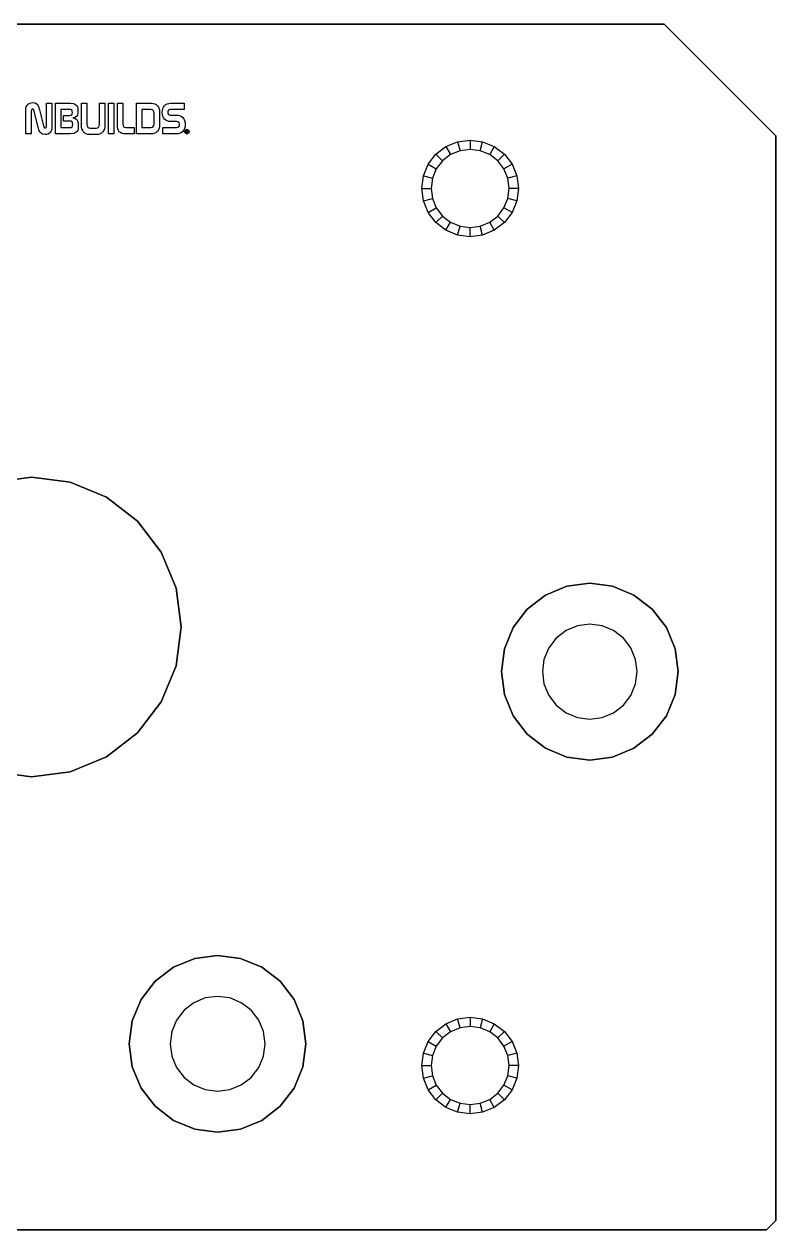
# Model space of a CAD drawing. Header units: metres. Extents: x 0 to 1120, y 0 to 254.
# Drawn here: x 1079.1 to 1119.5, y 0 to 64.8 of the extents above; entities that cross this region are included whole.
import ezdxf

# ---------------------------------------------------------------- set-up
doc = ezdxf.new("R2010")
doc.units = ezdxf.units.M

msp = doc.modelspace()

# ---------------------------------------------------------------- linework, layer by layer
at = {"layer": 'Component#5'}
for p, q in [((1113.5, 64.8, 6), (1045.5, 64.8, 6)), ((1045.5, 64.8), (1113.5, 64.8)), ((1119.5, 58.8, 6), (1113.5, 64.8, 6)), ((1113.5, 64.8), (1119.5, 58.8)), ((1113.5, 64.8, 6), (1113.5, 64.8)), ((1079.191, 60.174, 6.03), (1079.197, 60.265, 6.03)), ((1079.197, 60.265, 6.03), (1079.215, 60.346, 6.03)), ((1079.215, 60.346, 6.03), (1079.245, 60.416, 6.03)), ((1079.245, 60.416, 6.03), (1079.287, 60.475, 6.03)), ((1079.287, 60.475, 6.03), (1079.339, 60.522, 6.03)), ((1079.339, 60.522, 6.03), (1079.401, 60.556, 6.03)), ((1079.401, 60.556, 6.03), (1079.473, 60.576, 6.03)), ((1079.473, 60.576, 6.03), (1079.554, 60.583, 6.03)), ((1079.554, 60.583, 6.03), (1079.692, 60.562, 6.03)), ((1079.692, 60.562, 6.03), (1079.748, 60.535, 6.03)), ((1079.748, 60.535, 6.03), (1079.796, 60.497, 6.03)), ((1079.796, 60.497, 6.03), (1079.837, 60.446, 6.03)), ((1079.837, 60.446, 6.03), (1079.874, 60.38, 6.03)), ((1079.874, 60.38, 6.03), (1079.933, 60.202, 6.03)), ((1080.302, 60.549, 6.03), (1080.598, 60.549, 6.03)), ((1080.302, 59.318, 6.03), (1080.302, 60.549, 6.03)), ((1080.598, 60.549, 6.03), (1080.598, 59.278, 6.03)), ((1080.782, 58.9, 6.03), (1080.782, 60.549, 6.03)), ((1080.782, 60.549, 6.03), (1081.572, 60.549, 6.03)), ((1081.572, 60.549, 6.03), (1081.754, 60.527, 6.03)), ((1081.754, 60.527, 6.03), (1081.827, 60.499, 6.03)), ((1081.827, 60.499, 6.03), (1081.886, 60.46, 6.03)), ((1081.886, 60.46, 6.03), (1081.933, 60.41, 6.03)), ((1081.933, 60.41, 6.03), (1081.966, 60.35, 6.03)), ((1081.966, 60.35, 6.03), (1081.986, 60.279, 6.03)), ((1081.986, 60.279, 6.03), (1081.993, 60.198, 6.03)), ((1082.184, 60.549, 6.03), (1082.48, 60.549, 6.03)), ((1082.184, 59.385, 6.03), (1082.184, 60.549, 6.03)), ((1082.48, 60.549, 6.03), (1082.48, 59.411, 6.03)), ((1083.15, 59.411, 6.03), (1083.15, 60.549, 6.03)), ((1083.15, 60.549, 6.03), (1083.447, 60.549, 6.03)), ((1083.447, 60.549, 6.03), (1083.447, 59.385, 6.03)), ((1083.632, 58.9, 6.03), (1083.632, 60.549, 6.03)), ((1083.632, 60.549, 6.03), (1083.928, 60.549, 6.03)), ((1083.928, 60.549, 6.03), (1083.928, 58.9, 6.03)), ((1084.115, 59.418, 6.03), (1084.115, 60.549, 6.03)), ((1084.115, 60.549, 6.03), (1084.412, 60.549, 6.03)), ((1084.412, 60.549, 6.03), (1084.412, 59.437, 6.03)), ((1085.135, 60.549, 6.03), (1085.947, 60.549, 6.03)), ((1085.135, 58.9, 6.03), (1085.135, 60.549, 6.03)), ((1085.947, 60.549, 6.03), (1086.044, 60.541, 6.03)), ((1086.044, 60.541, 6.03), (1086.13, 60.515, 6.03)), ((1086.13, 60.515, 6.03), (1086.204, 60.473, 6.03)), ((1086.204, 60.473, 6.03), (1086.268, 60.413, 6.03)), ((1086.268, 60.413, 6.03), (1086.319, 60.338, 6.03)), ((1086.319, 60.338, 6.03), (1086.355, 60.25, 6.03)), ((1086.554, 60.26, 6.03), (1086.592, 60.345, 6.03)), ((1086.592, 60.345, 6.03), (1086.645, 60.417, 6.03)), ((1086.645, 60.417, 6.03), (1086.711, 60.475, 6.03)), ((1086.711, 60.475, 6.03), (1086.788, 60.516, 6.03)), ((1086.788, 60.516, 6.03), (1086.876, 60.541, 6.03)), ((1086.876, 60.541, 6.03), (1086.975, 60.549, 6.03)), ((1086.975, 60.549, 6.03), (1087.697, 60.549, 6.03)), ((1087.697, 60.549, 6.03), (1087.697, 60.205, 6.03)), ((1079.191, 58.9, 6.03), (1079.191, 60.174, 6.03)), ((1079.492, 60.178, 6.03), (1079.487, 60.134, 6.03)), ((1079.487, 60.134, 6.03), (1079.487, 58.9, 6.03)), ((1079.506, 60.21, 6.03), (1079.492, 60.178, 6.03)), ((1079.529, 60.23, 6.03), (1079.506, 60.21, 6.03)), ((1079.562, 60.236, 6.03), (1079.529, 60.23, 6.03)), ((1079.591, 60.23, 6.03), (1079.562, 60.236, 6.03)), ((1079.613, 60.213, 6.03), (1079.591, 60.23, 6.03)), ((1079.648, 60.122, 6.03), (1079.613, 60.213, 6.03)), ((1079.856, 59.247, 6.03), (1079.648, 60.122, 6.03)), ((1079.933, 60.202, 6.03), (1080.141, 59.328, 6.03)), ((1081.079, 60.215, 6.03), (1081.079, 59.235, 6.03)), ((1081.534, 60.215, 6.03), (1081.079, 60.215, 6.03)), ((1081.22, 59.896, 6.03), (1081.534, 59.896, 6.03)), ((1081.22, 59.587, 6.03), (1081.22, 59.896, 6.03)), ((1081.613, 60.206, 6.03), (1081.534, 60.215, 6.03)), ((1081.534, 59.896, 6.03), (1081.613, 59.905, 6.03)), ((1081.664, 60.179, 6.03), (1081.613, 60.206, 6.03)), ((1081.613, 59.905, 6.03), (1081.664, 59.931, 6.03)), ((1081.691, 60.13, 6.03), (1081.664, 60.179, 6.03)), ((1081.664, 59.931, 6.03), (1081.691, 59.98, 6.03)), ((1081.7, 60.055, 6.03), (1081.691, 60.13, 6.03)), ((1081.691, 59.98, 6.03), (1081.7, 60.055, 6.03)), ((1081.833, 59.775, 6.03), (1081.721, 59.755, 6.03)), ((1081.721, 59.755, 6.03), (1081.843, 59.729, 6.03)), ((1081.919, 59.829, 6.03), (1081.833, 59.775, 6.03)), ((1081.843, 59.729, 6.03), (1081.933, 59.668, 6.03)), ((1081.975, 59.912, 6.03), (1081.919, 59.829, 6.03)), ((1081.933, 59.668, 6.03), (1081.989, 59.573, 6.03)), ((1081.993, 60.018, 6.03), (1081.975, 59.912, 6.03)), ((1081.993, 60.198, 6.03), (1081.993, 60.018, 6.03)), ((1085.919, 60.205, 6.03), (1085.432, 60.205, 6.03)), ((1085.432, 60.205, 6.03), (1085.432, 59.247, 6.03)), ((1085.991, 60.192, 6.03), (1085.919, 60.205, 6.03)), ((1086.044, 60.154, 6.03), (1085.991, 60.192, 6.03)), ((1086.077, 60.092, 6.03), (1086.044, 60.154, 6.03)), ((1086.087, 60.005, 6.03), (1086.077, 60.092, 6.03)), ((1086.087, 59.444, 6.03), (1086.087, 60.005, 6.03)), ((1086.355, 60.25, 6.03), (1086.377, 60.149, 6.03)), ((1086.377, 60.149, 6.03), (1086.384, 60.034, 6.03)), ((1086.384, 60.034, 6.03), (1086.384, 59.418, 6.03)), ((1086.524, 60.055, 6.03), (1086.531, 60.164, 6.03)), ((1086.531, 59.946, 6.03), (1086.524, 60.055, 6.03)), ((1086.531, 60.164, 6.03), (1086.554, 60.26, 6.03)), ((1086.554, 59.85, 6.03), (1086.531, 59.946, 6.03)), ((1086.592, 59.766, 6.03), (1086.554, 59.85, 6.03)), ((1086.645, 59.693, 6.03), (1086.592, 59.766, 6.03)), ((1086.711, 59.635, 6.03), (1086.645, 59.693, 6.03)), ((1086.788, 59.594, 6.03), (1086.711, 59.635, 6.03)), ((1086.83, 60.12, 6.03), (1086.821, 60.055, 6.03)), ((1086.821, 60.055, 6.03), (1086.83, 59.991, 6.03)), ((1086.858, 60.167, 6.03), (1086.83, 60.12, 6.03)), ((1086.83, 59.991, 6.03), (1086.858, 59.945, 6.03)), ((1086.905, 60.195, 6.03), (1086.858, 60.167, 6.03)), ((1086.858, 59.945, 6.03), (1086.905, 59.917, 6.03)), ((1086.969, 60.205, 6.03), (1086.905, 60.195, 6.03)), ((1086.905, 59.917, 6.03), (1086.969, 59.907, 6.03)), ((1087.697, 60.205, 6.03), (1086.969, 60.205, 6.03)), ((1086.969, 59.907, 6.03), (1087.282, 59.907, 6.03)), ((1087.282, 59.907, 6.03), (1087.388, 59.899, 6.03)), ((1087.388, 59.899, 6.03), (1087.482, 59.874, 6.03)), ((1087.482, 59.874, 6.03), (1087.564, 59.832, 6.03)), ((1087.564, 59.832, 6.03), (1087.633, 59.774, 6.03)), ((1087.633, 59.774, 6.03), (1087.688, 59.701, 6.03)), ((1087.688, 59.701, 6.03), (1087.728, 59.615, 6.03)), ((1079.915, 59.069, 6.03), (1079.856, 59.247, 6.03)), ((1079.952, 59.003, 6.03), (1079.915, 59.069, 6.03)), ((1079.993, 58.952, 6.03), (1079.952, 59.003, 6.03)), ((1080.141, 59.328, 6.03), (1080.176, 59.236, 6.03)), ((1080.176, 59.236, 6.03), (1080.198, 59.219, 6.03)), ((1080.198, 59.219, 6.03), (1080.227, 59.213, 6.03)), ((1080.227, 59.213, 6.03), (1080.259, 59.22, 6.03)), ((1080.259, 59.22, 6.03), (1080.283, 59.24, 6.03)), ((1080.283, 59.24, 6.03), (1080.297, 59.273, 6.03)), ((1080.297, 59.273, 6.03), (1080.302, 59.318, 6.03)), ((1080.502, 58.975, 6.03), (1080.45, 58.928, 6.03)), ((1080.544, 59.035, 6.03), (1080.502, 58.975, 6.03)), ((1080.574, 59.106, 6.03), (1080.544, 59.035, 6.03)), ((1080.592, 59.187, 6.03), (1080.574, 59.106, 6.03)), ((1080.598, 59.278, 6.03), (1080.592, 59.187, 6.03)), ((1081.079, 59.235, 6.03), (1081.544, 59.235, 6.03)), ((1081.544, 59.587, 6.03), (1081.22, 59.587, 6.03)), ((1081.625, 59.577, 6.03), (1081.544, 59.587, 6.03)), ((1081.544, 59.235, 6.03), (1081.625, 59.245, 6.03)), ((1081.678, 59.548, 6.03), (1081.625, 59.577, 6.03)), ((1081.625, 59.245, 6.03), (1081.678, 59.276, 6.03)), ((1081.707, 59.495, 6.03), (1081.678, 59.548, 6.03)), ((1081.678, 59.276, 6.03), (1081.707, 59.33, 6.03)), ((1081.717, 59.413, 6.03), (1081.707, 59.495, 6.03)), ((1081.707, 59.33, 6.03), (1081.717, 59.413, 6.03)), ((1081.9, 58.99, 6.03), (1081.84, 58.951, 6.03)), ((1081.947, 59.041, 6.03), (1081.9, 58.99, 6.03)), ((1081.981, 59.101, 6.03), (1081.947, 59.041, 6.03)), ((1082.001, 59.173, 6.03), (1081.981, 59.101, 6.03)), ((1081.989, 59.573, 6.03), (1082.008, 59.449, 6.03)), ((1082.008, 59.254, 6.03), (1082.001, 59.173, 6.03)), ((1082.008, 59.449, 6.03), (1082.008, 59.254, 6.03)), ((1082.191, 59.27, 6.03), (1082.184, 59.385, 6.03)), ((1082.213, 59.169, 6.03), (1082.191, 59.27, 6.03)), ((1082.249, 59.08, 6.03), (1082.213, 59.169, 6.03)), ((1082.3, 59.004, 6.03), (1082.249, 59.08, 6.03)), ((1082.364, 58.944, 6.03), (1082.3, 59.004, 6.03)), ((1082.48, 59.411, 6.03), (1082.491, 59.325, 6.03)), ((1082.491, 59.325, 6.03), (1082.523, 59.263, 6.03)), ((1082.523, 59.263, 6.03), (1082.576, 59.226, 6.03)), ((1082.576, 59.226, 6.03), (1082.649, 59.213, 6.03)), ((1082.649, 59.213, 6.03), (1082.982, 59.213, 6.03)), ((1082.982, 59.213, 6.03), (1083.055, 59.226, 6.03)), ((1083.055, 59.226, 6.03), (1083.107, 59.263, 6.03)), ((1083.107, 59.263, 6.03), (1083.139, 59.325, 6.03)), ((1083.139, 59.325, 6.03), (1083.15, 59.411, 6.03)), ((1083.331, 59.004, 6.03), (1083.267, 58.944, 6.03)), ((1083.381, 59.08, 6.03), (1083.331, 59.004, 6.03)), ((1083.418, 59.169, 6.03), (1083.381, 59.08, 6.03)), ((1083.439, 59.27, 6.03), (1083.418, 59.169, 6.03)), ((1083.447, 59.385, 6.03), (1083.439, 59.27, 6.03)), ((1084.121, 59.288, 6.03), (1084.115, 59.418, 6.03)), ((1084.14, 59.178, 6.03), (1084.121, 59.288, 6.03)), ((1084.172, 59.088, 6.03), (1084.14, 59.178, 6.03)), ((1084.216, 59.019, 6.03), (1084.172, 59.088, 6.03)), ((1084.275, 58.967, 6.03), (1084.216, 59.019, 6.03)), ((1084.412, 59.437, 6.03), (1084.42, 59.346, 6.03)), ((1084.42, 59.346, 6.03), (1084.447, 59.288, 6.03)), ((1084.447, 59.288, 6.03), (1084.496, 59.257, 6.03)), ((1084.496, 59.257, 6.03), (1084.574, 59.247, 6.03)), ((1084.574, 59.247, 6.03), (1085.025, 59.247, 6.03)), ((1085.025, 59.247, 6.03), (1085.025, 58.9, 6.03)), ((1085.432, 59.247, 6.03), (1085.919, 59.247, 6.03)), ((1085.919, 59.247, 6.03), (1085.992, 59.259, 6.03)), ((1085.992, 59.259, 6.03), (1086.045, 59.297, 6.03)), ((1086.045, 59.297, 6.03), (1086.077, 59.359, 6.03)), ((1086.077, 59.359, 6.03), (1086.087, 59.444, 6.03)), ((1086.204, 58.977, 6.03), (1086.13, 58.934, 6.03)), ((1086.268, 59.038, 6.03), (1086.204, 58.977, 6.03)), ((1086.319, 59.113, 6.03), (1086.268, 59.038, 6.03)), ((1086.355, 59.202, 6.03), (1086.319, 59.113, 6.03)), ((1086.377, 59.303, 6.03), (1086.355, 59.202, 6.03)), ((1086.384, 59.418, 6.03), (1086.377, 59.303, 6.03)), ((1086.552, 59.247, 6.03), (1087.288, 59.247, 6.03)), ((1086.552, 58.9, 6.03), (1086.552, 59.247, 6.03)), ((1086.876, 59.569, 6.03), (1086.788, 59.594, 6.03)), ((1086.975, 59.56, 6.03), (1086.876, 59.569, 6.03)), ((1087.288, 59.56, 6.03), (1086.975, 59.56, 6.03)), ((1087.363, 59.551, 6.03), (1087.288, 59.56, 6.03)), ((1087.288, 59.247, 6.03), (1087.363, 59.257, 6.03)), ((1087.417, 59.521, 6.03), (1087.363, 59.551, 6.03)), ((1087.363, 59.257, 6.03), (1087.417, 59.286, 6.03)), ((1087.45, 59.473, 6.03), (1087.417, 59.521, 6.03)), ((1087.417, 59.286, 6.03), (1087.45, 59.335, 6.03)), ((1087.461, 59.404, 6.03), (1087.45, 59.473, 6.03)), ((1087.45, 59.335, 6.03), (1087.461, 59.404, 6.03)), ((1087.564, 58.975, 6.03), (1087.482, 58.933, 6.03)), ((1087.633, 59.033, 6.03), (1087.564, 58.975, 6.03)), ((1087.688, 59.106, 6.03), (1087.633, 59.033, 6.03)), ((1087.728, 59.193, 6.03), (1087.688, 59.106, 6.03)), ((1087.728, 59.615, 6.03), (1087.751, 59.516, 6.03)), ((1087.751, 59.292, 6.03), (1087.728, 59.193, 6.03)), ((1087.735, 59.016, 6.03), (1087.739, 59.046, 6.03)), ((1087.739, 58.986, 6.03), (1087.735, 59.016, 6.03)), ((1087.739, 59.046, 6.03), (1087.751, 59.075, 6.03)), ((1087.75, 58.958, 6.03), (1087.739, 58.986, 6.03)), ((1087.751, 59.516, 6.03), (1087.759, 59.404, 6.03)), ((1087.759, 59.404, 6.03), (1087.751, 59.292, 6.03)), ((1087.751, 59.075, 6.03), (1087.769, 59.099, 6.03)), ((1087.795, 59.091, 6.03), (1087.751, 59.075, 6.03)), ((1087.769, 59.099, 6.03), (1087.794, 59.117, 6.03)), ((1087.795, 59.091, 6.03), (1087.769, 59.099, 6.03)), ((1087.777, 58.959, 6.03), (1087.795, 59.091, 6.03)), ((1087.794, 59.117, 6.03), (1087.822, 59.129, 6.03)), ((1087.794, 59.117, 6.03), (1087.795, 59.091, 6.03)), ((1087.795, 59.091, 6.03), (1087.824, 59.077, 6.03)), ((1087.822, 59.129, 6.03), (1087.851, 59.132, 6.03)), ((1087.824, 59.077, 6.03), (1087.863, 59.077, 6.03)), ((1087.824, 59.077, 6.03), (1087.83, 59.005, 6.03)), ((1087.83, 59.005, 6.03), (1087.824, 58.954, 6.03)), ((1087.83, 59.005, 6.03), (1087.88, 59.012, 6.03)), ((1087.855, 58.99, 6.03), (1087.83, 59.005, 6.03)), ((1087.851, 59.132, 6.03), (1087.881, 59.129, 6.03)), ((1087.875, 58.954, 6.03), (1087.855, 58.99, 6.03)), ((1087.863, 59.077, 6.03), (1087.889, 59.067, 6.03)), ((1087.88, 59.012, 6.03), (1087.872, 59.041, 6.03)), ((1087.899, 59.042, 6.03), (1087.88, 59.012, 6.03)), ((1087.88, 59.012, 6.03), (1087.892, 58.979, 6.03)), ((1087.881, 59.129, 6.03), (1087.909, 59.117, 6.03)), ((1087.889, 59.067, 6.03), (1087.899, 59.042, 6.03)), ((1087.892, 58.979, 6.03), (1087.906, 58.954, 6.03)), ((1087.909, 59.117, 6.03), (1087.933, 59.099, 6.03)), ((1087.925, 59.074, 6.03), (1087.909, 59.117, 6.03)), ((1087.952, 59.075, 6.03), (1087.925, 59.074, 6.03)), ((1087.933, 59.099, 6.03), (1087.952, 59.075, 6.03)), ((1087.952, 59.075, 6.03), (1087.964, 59.046, 6.03)), ((1087.964, 58.986, 6.03), (1087.952, 58.958, 6.03)), ((1087.964, 59.046, 6.03), (1087.968, 59.016, 6.03)), ((1087.968, 59.016, 6.03), (1087.964, 58.986, 6.03)), ((1079.487, 58.9, 6.03), (1079.191, 58.9, 6.03)), ((1080.04, 58.914, 6.03), (1079.993, 58.952, 6.03)), ((1080.097, 58.888, 6.03), (1080.04, 58.914, 6.03)), ((1080.235, 58.866, 6.03), (1080.097, 58.888, 6.03)), ((1080.316, 58.873, 6.03), (1080.235, 58.866, 6.03)), ((1080.388, 58.893, 6.03), (1080.316, 58.873, 6.03)), ((1080.45, 58.928, 6.03), (1080.388, 58.893, 6.03)), ((1081.586, 58.9, 6.03), (1080.782, 58.9, 6.03)), ((1081.768, 58.922, 6.03), (1081.586, 58.9, 6.03)), ((1081.84, 58.951, 6.03), (1081.768, 58.922, 6.03)), ((1082.439, 58.901, 6.03), (1082.364, 58.944, 6.03)), ((1082.525, 58.875, 6.03), (1082.439, 58.901, 6.03)), ((1082.621, 58.866, 6.03), (1082.525, 58.875, 6.03)), ((1083.01, 58.866, 6.03), (1082.621, 58.866, 6.03)), ((1083.107, 58.875, 6.03), (1083.01, 58.866, 6.03)), ((1083.192, 58.901, 6.03), (1083.107, 58.875, 6.03)), ((1083.267, 58.944, 6.03), (1083.192, 58.901, 6.03)), ((1083.928, 58.9, 6.03), (1083.632, 58.9, 6.03)), ((1084.35, 58.93, 6.03), (1084.275, 58.967, 6.03)), ((1084.443, 58.907, 6.03), (1084.35, 58.93, 6.03)), ((1084.553, 58.9, 6.03), (1084.443, 58.907, 6.03)), ((1085.025, 58.9, 6.03), (1084.553, 58.9, 6.03)), ((1085.947, 58.9, 6.03), (1085.135, 58.9, 6.03)), ((1086.044, 58.908, 6.03), (1085.947, 58.9, 6.03)), ((1086.13, 58.934, 6.03), (1086.044, 58.908, 6.03)), ((1087.282, 58.9, 6.03), (1086.552, 58.9, 6.03)), ((1087.388, 58.908, 6.03), (1087.282, 58.9, 6.03)), ((1087.482, 58.933, 6.03), (1087.388, 58.908, 6.03)), ((1087.75, 58.958, 6.03), (1087.777, 58.959, 6.03)), ((1087.769, 58.934, 6.03), (1087.75, 58.958, 6.03)), ((1087.793, 58.915, 6.03), (1087.769, 58.934, 6.03)), ((1087.777, 58.959, 6.03), (1087.793, 58.915, 6.03)), ((1087.824, 58.954, 6.03), (1087.777, 58.959, 6.03)), ((1087.822, 58.904, 6.03), (1087.793, 58.915, 6.03)), ((1087.851, 58.9, 6.03), (1087.822, 58.904, 6.03)), ((1087.881, 58.904, 6.03), (1087.851, 58.9, 6.03)), ((1087.906, 58.954, 6.03), (1087.875, 58.954, 6.03)), ((1087.909, 58.915, 6.03), (1087.881, 58.904, 6.03)), ((1087.934, 58.934, 6.03), (1087.909, 58.915, 6.03)), ((1087.952, 58.958, 6.03), (1087.934, 58.934, 6.03)), ((1101.77, 58.222, 6), (1102.397, 58.481, 6)), ((1102.397, 58.481, 6), (1103.07, 58.57, 6)), ((1102.397, 58.481, 6), (1102.526, 57.998, 5.5)), ((1103.07, 58.57, 6), (1103.743, 58.481, 6)), ((1103.07, 58.57, 6), (1103.07, 58.07, 5.5)), ((1103.614, 57.998, 5.5), (1103.743, 58.481, 6)), ((1103.743, 58.481, 6), (1104.37, 58.222, 6)), ((1119.5, 0.5, 6), (1119.5, 58.8, 6)), ((1119.5, 58.8), (1119.5, 0.5)), ((1119.5, 58.8, 6), (1119.5, 58.8)), ((1100.818, 57.27, 6), (1101.232, 57.808, 6)), ((1101.232, 57.808, 6), (1101.77, 58.222, 6)), ((1101.232, 57.808, 6), (1101.585, 57.455, 5.5)), ((1102.02, 57.789), (1101.585, 57.455)), ((1102.02, 57.789, 5.5), (1101.585, 57.455, 5.5)), ((1101.77, 58.222, 6), (1102.02, 57.789, 5.5)), ((1102.526, 57.998), (1102.02, 57.789)), ((1102.526, 57.998, 5.5), (1102.02, 57.789, 5.5)), ((1102.02, 57.789), (1102.02, 57.789, 5.5)), ((1103.07, 58.07), (1102.526, 57.998)), ((1103.07, 58.07, 5.5), (1102.526, 57.998, 5.5)), ((1102.526, 57.998, 5.5), (1102.526, 57.998)), ((1103.614, 57.998), (1103.07, 58.07)), ((1103.07, 58.07, 5.5), (1103.07, 58.07)), ((1103.614, 57.998, 5.5), (1103.07, 58.07, 5.5)), ((1104.12, 57.789), (1103.614, 57.998)), ((1104.12, 57.789, 5.5), (1103.614, 57.998, 5.5)), ((1103.614, 57.998), (1103.614, 57.998, 5.5)), ((1104.37, 58.222, 6), (1104.12, 57.789, 5.5)), ((1104.555, 57.455), (1104.12, 57.789)), ((1104.555, 57.455, 5.5), (1104.12, 57.789, 5.5)), ((1104.12, 57.789, 5.5), (1104.12, 57.789)), ((1104.37, 58.222, 6), (1104.908, 57.808, 6)), ((1104.908, 57.808, 6), (1104.555, 57.455, 5.5)), ((1104.908, 57.808, 6), (1105.322, 57.27, 6)), ((1100.559, 56.643, 6), (1100.818, 57.27, 6)), ((1100.818, 57.27, 6), (1101.251, 57.02, 5.5)), ((1101.585, 57.455), (1101.251, 57.02)), ((1101.585, 57.455, 5.5), (1101.251, 57.02, 5.5)), ((1101.585, 57.455), (1101.585, 57.455, 5.5)), ((1104.889, 57.02), (1104.555, 57.455)), ((1104.555, 57.455), (1104.555, 57.455, 5.5)), ((1104.889, 57.02, 5.5), (1104.555, 57.455, 5.5)), ((1105.322, 57.27, 6), (1104.889, 57.02, 5.5)), ((1105.322, 57.27, 6), (1105.581, 56.643, 6)), ((1100.47, 55.97, 6), (1100.559, 56.643, 6)), ((1100.559, 56.643, 6), (1101.042, 56.514, 5.5)), ((1101.042, 56.514), (1100.97, 55.97)), ((1101.042, 56.514, 5.5), (1100.97, 55.97, 5.5)), ((1101.251, 57.02), (1101.042, 56.514)), ((1101.251, 57.02, 5.5), (1101.042, 56.514, 5.5)), ((1101.042, 56.514, 5.5), (1101.042, 56.514)), ((1101.251, 57.02), (1101.251, 57.02, 5.5)), ((1105.098, 56.514), (1104.889, 57.02)), ((1105.098, 56.514, 5.5), (1104.889, 57.02, 5.5)), ((1104.889, 57.02), (1104.889, 57.02, 5.5)), ((1105.581, 56.643, 6), (1105.098, 56.514, 5.5)), ((1105.17, 55.97), (1105.098, 56.514)), ((1105.17, 55.97, 5.5), (1105.098, 56.514, 5.5)), ((1105.098, 56.514, 5.5), (1105.098, 56.514)), ((1105.581, 56.643, 6), (1105.67, 55.97, 6)), ((1100.559, 55.297, 6), (1100.47, 55.97, 6)), ((1100.47, 55.97, 6), (1100.97, 55.97, 5.5)), ((1100.97, 55.97), (1101.042, 55.426)), ((1100.97, 55.97), (1100.97, 55.97, 5.5)), ((1100.97, 55.97, 5.5), (1101.042, 55.426, 5.5)), ((1105.098, 55.426), (1105.17, 55.97)), ((1105.098, 55.426, 5.5), (1105.17, 55.97, 5.5)), ((1105.17, 55.97), (1105.17, 55.97, 5.5)), ((1105.67, 55.97, 6), (1105.17, 55.97, 5.5)), ((1105.67, 55.97, 6), (1105.581, 55.297, 6)), ((1100.559, 55.297, 6), (1101.042, 55.426, 5.5)), ((1100.818, 54.67, 6), (1100.559, 55.297, 6)), ((1101.042, 55.426), (1101.251, 54.92)), ((1101.042, 55.426, 5.5), (1101.251, 54.92, 5.5)), ((1101.042, 55.426), (1101.042, 55.426, 5.5)), ((1104.889, 54.92), (1105.098, 55.426)), ((1104.889, 54.92, 5.5), (1105.098, 55.426, 5.5)), ((1105.098, 55.426, 5.5), (1105.098, 55.426)), ((1105.581, 55.297, 6), (1105.098, 55.426, 5.5)), ((1105.581, 55.297, 6), (1105.322, 54.67, 6)), ((1100.818, 54.67, 6), (1101.251, 54.92, 5.5)), ((1101.232, 54.132, 6), (1100.818, 54.67, 6)), ((1101.232, 54.132, 6), (1101.585, 54.485, 5.5)), ((1101.251, 54.92), (1101.585, 54.485)), ((1101.251, 54.92, 5.5), (1101.251, 54.92)), ((1101.251, 54.92, 5.5), (1101.585, 54.485, 5.5)), ((1101.585, 54.485), (1102.02, 54.151)), ((1101.585, 54.485), (1101.585, 54.485, 5.5)), ((1101.585, 54.485, 5.5), (1102.02, 54.151, 5.5)), ((1104.12, 54.151), (1104.555, 54.485)), ((1104.12, 54.151, 5.5), (1104.555, 54.485, 5.5)), ((1104.555, 54.485), (1104.889, 54.92)), ((1104.555, 54.485, 5.5), (1104.889, 54.92, 5.5)), ((1104.555, 54.485, 5.5), (1104.555, 54.485)), ((1104.908, 54.132, 6), (1104.555, 54.485, 5.5)), ((1104.889, 54.92, 5.5), (1104.889, 54.92)), ((1105.322, 54.67, 6), (1104.889, 54.92, 5.5)), ((1105.322, 54.67, 6), (1104.908, 54.132, 6)), ((1101.77, 53.718, 6), (1101.232, 54.132, 6)), ((1101.77, 53.718, 6), (1102.02, 54.151, 5.5)), ((1102.02, 54.151), (1102.526, 53.942)), ((1102.02, 54.151, 5.5), (1102.526, 53.942, 5.5)), ((1102.02, 54.151, 5.5), (1102.02, 54.151)), ((1102.397, 53.459, 6), (1102.526, 53.942, 5.5)), ((1102.526, 53.942), (1103.07, 53.87)), ((1102.526, 53.942, 5.5), (1102.526, 53.942)), ((1102.526, 53.942, 5.5), (1103.07, 53.87, 5.5)), ((1103.07, 53.87), (1103.614, 53.942)), ((1103.07, 53.87, 5.5), (1103.614, 53.942, 5.5)), ((1103.07, 53.87), (1103.07, 53.87, 5.5)), ((1103.07, 53.37, 6), (1103.07, 53.87, 5.5)), ((1103.614, 53.942), (1104.12, 54.151)), ((1103.614, 53.942, 5.5), (1104.12, 54.151, 5.5)), ((1103.614, 53.942, 5.5), (1103.614, 53.942)), ((1103.743, 53.459, 6), (1103.614, 53.942, 5.5)), ((1104.12, 54.151), (1104.12, 54.151, 5.5)), ((1104.37, 53.718, 6), (1104.12, 54.151, 5.5)), ((1104.908, 54.132, 6), (1104.37, 53.718, 6)), ((1102.397, 53.459, 6), (1101.77, 53.718, 6)), ((1103.07, 53.37, 6), (1102.397, 53.459, 6)), ((1103.743, 53.459, 6), (1103.07, 53.37, 6)), ((1104.37, 53.718, 6), (1103.743, 53.459, 6)), ((1077.417, 40.176, 6), (1079.5, 40.45, 6)), ((1079.5, 40.45), (1077.417, 40.176)), ((1079.5, 40.45, 6), (1081.583, 40.176, 6)), ((1081.583, 40.176), (1079.5, 40.45)), ((1079.5, 40.45, 6), (1079.5, 40.45)), ((1081.583, 40.176, 6), (1083.525, 39.372, 6)), ((1083.525, 39.372), (1081.583, 40.176)), ((1081.583, 40.176, 6), (1081.583, 40.176)), ((1083.525, 39.372, 6), (1085.192, 38.092, 6)), ((1085.192, 38.092), (1083.525, 39.372)), ((1083.525, 39.372, 6), (1083.525, 39.372)), ((1085.192, 38.092, 6), (1086.472, 36.425, 6)), ((1086.472, 36.425), (1085.192, 38.092)), ((1085.192, 38.092, 6), (1085.192, 38.092)), ((1086.472, 36.425, 6), (1086.791, 35.655, 6)), ((1086.791, 35.655), (1086.472, 36.425)), ((1086.472, 36.425, 6), (1086.472, 36.425)), ((1086.791, 35.655, 6), (1087.276, 34.483, 6)), ((1087.276, 34.483), (1086.791, 35.655)), ((1086.791, 35.655, 6), (1086.791, 35.655)), ((1087.276, 34.483, 6), (1087.55, 32.4, 6)), ((1087.55, 32.4), (1087.276, 34.483)), ((1087.276, 34.483, 6), (1087.276, 34.483)), ((1107.125, 34.114, 6), (1108.271, 34.588, 6)), ((1108.271, 34.588, 4.2), (1107.125, 34.114, 4.2)), ((1108.271, 34.588, 6), (1109.5, 34.75, 6)), ((1109.5, 34.75, 4.2), (1108.271, 34.588, 4.2)), ((1108.271, 34.588, 6), (1108.271, 34.588, 4.2)), ((1109.5, 34.75, 6), (1110.729, 34.588, 6)), ((1110.729, 34.588, 4.2), (1109.5, 34.75, 4.2)), ((1109.5, 34.75, 6), (1109.5, 34.75, 4.2)), ((1110.729, 34.588, 6), (1111.875, 34.114, 6)), ((1111.875, 34.114, 4.2), (1110.729, 34.588, 4.2)), ((1110.729, 34.588, 6), (1110.729, 34.588, 4.2)), ((1106.141, 33.359, 6), (1107.125, 34.114, 6)), ((1107.125, 34.114, 4.2), (1106.141, 33.359, 4.2)), ((1107.125, 34.114, 6), (1107.125, 34.114, 4.2)), ((1111.875, 34.114, 6), (1112.859, 33.359, 6)), ((1112.859, 33.359, 4.2), (1111.875, 34.114, 4.2)), ((1111.875, 34.114, 6), (1111.875, 34.114, 4.2)), ((1105.386, 32.375, 6), (1106.141, 33.359, 6)), ((1106.141, 33.359, 4.2), (1105.386, 32.375, 4.2)), ((1106.141, 33.359, 6), (1106.141, 33.359, 4.2)), ((1112.859, 33.359, 6), (1113.614, 32.375, 6)), ((1112.859, 33.359, 4.2), (1112.859, 33.359, 6)), ((1113.614, 32.375, 4.2), (1112.859, 33.359, 4.2)), ((1108.84, 32.463), (1108.225, 32.208)), ((1108.84, 32.463, 4.2), (1108.225, 32.208, 4.2)), ((1109.5, 32.55), (1108.84, 32.463)), ((1109.5, 32.55, 4.2), (1108.84, 32.463, 4.2)), ((1108.84, 32.463, 4.2), (1108.84, 32.463)), ((1110.16, 32.463), (1109.5, 32.55)), ((1110.16, 32.463, 4.2), (1109.5, 32.55, 4.2)), ((1109.5, 32.55, 4.2), (1109.5, 32.55)), ((1110.775, 32.208), (1110.16, 32.463)), ((1110.775, 32.208, 4.2), (1110.16, 32.463, 4.2)), ((1110.16, 32.463, 4.2), (1110.16, 32.463)), ((1087.55, 32.4, 6), (1087.276, 30.317, 6)), ((1087.276, 30.317), (1087.55, 32.4)), ((1087.55, 32.4, 6), (1087.55, 32.4)), ((1104.912, 31.229, 6), (1105.386, 32.375, 6)), ((1105.386, 32.375, 4.2), (1104.912, 31.229, 4.2)), ((1105.386, 32.375, 6), (1105.386, 32.375, 4.2)), ((1107.697, 31.803), (1107.292, 31.275)), ((1107.697, 31.803, 4.2), (1107.292, 31.275, 4.2)), ((1108.225, 32.208), (1107.697, 31.803)), ((1108.225, 32.208, 4.2), (1107.697, 31.803, 4.2)), ((1107.697, 31.803, 4.2), (1107.697, 31.803)), ((1108.225, 32.208, 4.2), (1108.225, 32.208)), ((1111.303, 31.803), (1110.775, 32.208)), ((1111.303, 31.803, 4.2), (1110.775, 32.208, 4.2)), ((1110.775, 32.208, 4.2), (1110.775, 32.208)), ((1111.708, 31.275), (1111.303, 31.803)), ((1111.303, 31.803, 4.2), (1111.303, 31.803)), ((1111.708, 31.275, 4.2), (1111.303, 31.803, 4.2)), ((1113.614, 32.375, 6), (1114.088, 31.229, 6)), ((1113.614, 32.375, 6), (1113.614, 32.375, 4.2)), ((1114.088, 31.229, 4.2), (1113.614, 32.375, 4.2)), ((1104.75, 30, 6), (1104.912, 31.229, 6)), ((1104.912, 31.229, 4.2), (1104.75, 30, 4.2)), ((1104.912, 31.229, 6), (1104.912, 31.229, 4.2)), ((1107.292, 31.275), (1107.037, 30.66)), ((1107.292, 31.275, 4.2), (1107.037, 30.66, 4.2)), ((1107.292, 31.275, 4.2), (1107.292, 31.275)), ((1111.963, 30.66), (1111.708, 31.275)), ((1111.708, 31.275, 4.2), (1111.708, 31.275)), ((1111.963, 30.66, 4.2), (1111.708, 31.275, 4.2)), ((1114.088, 31.229, 6), (1114.25, 30, 6)), ((1114.088, 31.229, 6), (1114.088, 31.229, 4.2)), ((1114.25, 30, 4.2), (1114.088, 31.229, 4.2)), ((1107.037, 30.66), (1106.95, 30)), ((1107.037, 30.66, 4.2), (1106.95, 30, 4.2)), ((1107.037, 30.66, 4.2), (1107.037, 30.66)), ((1112.05, 30), (1111.963, 30.66)), ((1111.963, 30.66, 4.2), (1111.963, 30.66)), ((1112.05, 30, 4.2), (1111.963, 30.66, 4.2)), ((1087.276, 30.317, 6), (1086.791, 29.145, 6)), ((1086.791, 29.145), (1087.276, 30.317)), ((1087.276, 30.317, 6), (1087.276, 30.317)), ((1104.912, 28.771, 6), (1104.75, 30, 6)), ((1104.75, 30, 6), (1104.75, 30, 4.2)), ((1104.75, 30, 4.2), (1104.912, 28.771, 4.2)), ((1106.95, 30), (1107.037, 29.34)), ((1106.95, 30, 4.2), (1106.95, 30)), ((1106.95, 30, 4.2), (1107.037, 29.34, 4.2)), ((1111.963, 29.34), (1112.05, 30)), ((1111.963, 29.34, 4.2), (1112.05, 30, 4.2)), ((1112.05, 30, 4.2), (1112.05, 30)), ((1114.25, 30, 6), (1114.088, 28.771, 6)), ((1114.088, 28.771, 4.2), (1114.25, 30, 4.2)), ((1114.25, 30, 6), (1114.25, 30, 4.2)), ((1107.037, 29.34), (1107.292, 28.725)), ((1107.037, 29.34, 4.2), (1107.292, 28.725, 4.2)), ((1107.037, 29.34, 4.2), (1107.037, 29.34)), ((1111.708, 28.725), (1111.963, 29.34)), ((1111.708, 28.725, 4.2), (1111.963, 29.34, 4.2)), ((1111.963, 29.34, 4.2), (1111.963, 29.34)), ((1086.791, 29.145, 6), (1086.472, 28.375, 6)), ((1086.472, 28.375), (1086.791, 29.145)), ((1086.791, 29.145, 6), (1086.791, 29.145)), ((1105.386, 27.625, 6), (1104.912, 28.771, 6)), ((1104.912, 28.771, 6), (1104.912, 28.771, 4.2)), ((1104.912, 28.771, 4.2), (1105.386, 27.625, 4.2)), ((1107.292, 28.725), (1107.697, 28.197)), ((1107.292, 28.725, 4.2), (1107.292, 28.725)), ((1107.292, 28.725, 4.2), (1107.697, 28.197, 4.2)), ((1111.303, 28.197), (1111.708, 28.725)), ((1111.303, 28.197, 4.2), (1111.708, 28.725, 4.2)), ((1111.708, 28.725, 4.2), (1111.708, 28.725)), ((1114.088, 28.771, 6), (1113.614, 27.625, 6)), ((1113.614, 27.625, 4.2), (1114.088, 28.771, 4.2)), ((1114.088, 28.771, 6), (1114.088, 28.771, 4.2)), ((1086.472, 28.375, 6), (1085.192, 26.708, 6)), ((1085.192, 26.708), (1086.472, 28.375)), ((1086.472, 28.375, 6), (1086.472, 28.375)), ((1107.697, 28.197), (1108.225, 27.792)), ((1107.697, 28.197, 4.2), (1107.697, 28.197)), ((1107.697, 28.197, 4.2), (1108.225, 27.792, 4.2)), ((1110.775, 27.792), (1111.303, 28.197)), ((1110.775, 27.792, 4.2), (1111.303, 28.197, 4.2)), ((1111.303, 28.197, 4.2), (1111.303, 28.197)), ((1106.141, 26.641, 6), (1105.386, 27.625, 6)), ((1105.386, 27.625, 6), (1105.386, 27.625, 4.2)), ((1105.386, 27.625, 4.2), (1106.141, 26.641, 4.2)), ((1108.225, 27.792), (1108.84, 27.537)), ((1108.225, 27.792, 4.2), (1108.225, 27.792)), ((1108.225, 27.792, 4.2), (1108.84, 27.537, 4.2)), ((1108.84, 27.537), (1109.5, 27.45)), ((1108.84, 27.537, 4.2), (1108.84, 27.537)), ((1108.84, 27.537, 4.2), (1109.5, 27.45, 4.2)), ((1109.5, 27.45), (1110.16, 27.537)), ((1109.5, 27.45, 4.2), (1110.16, 27.537, 4.2)), ((1109.5, 27.45), (1109.5, 27.45, 4.2)), ((1110.16, 27.537), (1110.775, 27.792)), ((1110.16, 27.537, 4.2), (1110.775, 27.792, 4.2)), ((1110.16, 27.537, 4.2), (1110.16, 27.537)), ((1110.775, 27.792, 4.2), (1110.775, 27.792)), ((1113.614, 27.625, 6), (1112.859, 26.641, 6)), ((1112.859, 26.641, 4.2), (1113.614, 27.625, 4.2)), ((1113.614, 27.625, 6), (1113.614, 27.625, 4.2)), ((1085.192, 26.708, 6), (1083.525, 25.428, 6)), ((1083.525, 25.428), (1085.192, 26.708)), ((1085.192, 26.708), (1085.192, 26.708, 6)), ((1107.125, 25.886, 6), (1106.141, 26.641, 6)), ((1106.141, 26.641, 6), (1106.141, 26.641, 4.2)), ((1106.141, 26.641, 4.2), (1107.125, 25.886, 4.2)), ((1112.859, 26.641, 6), (1111.875, 25.886, 6)), ((1111.875, 25.886, 4.2), (1112.859, 26.641, 4.2)), ((1112.859, 26.641, 6), (1112.859, 26.641, 4.2)), ((1083.525, 25.428, 6), (1081.583, 24.624, 6)), ((1081.583, 24.624), (1083.525, 25.428)), ((1083.525, 25.428, 6), (1083.525, 25.428)), ((1108.271, 25.412, 6), (1107.125, 25.886, 6)), ((1107.125, 25.886, 6), (1107.125, 25.886, 4.2)), ((1107.125, 25.886, 4.2), (1108.271, 25.412, 4.2)), ((1109.5, 25.25, 6), (1108.271, 25.412, 6)), ((1108.271, 25.412, 6), (1108.271, 25.412, 4.2)), ((1108.271, 25.412, 4.2), (1109.5, 25.25, 4.2)), ((1110.729, 25.412, 6), (1109.5, 25.25, 6)), ((1109.5, 25.25, 4.2), (1110.729, 25.412, 4.2)), ((1111.875, 25.886, 6), (1110.729, 25.412, 6)), ((1110.729, 25.412, 4.2), (1111.875, 25.886, 4.2)), ((1110.729, 25.412, 6), (1110.729, 25.412, 4.2)), ((1111.875, 25.886, 6), (1111.875, 25.886, 4.2)), ((1079.5, 24.35, 6), (1077.417, 24.624, 6)), ((1077.417, 24.624), (1079.5, 24.35)), ((1081.583, 24.624, 6), (1079.5, 24.35, 6)), ((1079.5, 24.35), (1081.583, 24.624)), ((1081.583, 24.624, 6), (1081.583, 24.624)), ((1109.5, 25.25, 6), (1109.5, 25.25, 4.2)), ((1079.5, 24.35, 6), (1079.5, 24.35)), ((1087.125, 14.114, 6), (1088.271, 14.588, 6)), ((1088.271, 14.588, 4.2), (1087.125, 14.114, 4.2)), ((1088.271, 14.588, 6), (1089.5, 14.75, 6)), ((1089.5, 14.75, 4.2), (1088.271, 14.588, 4.2)), ((1088.271, 14.588, 6), (1088.271, 14.588, 4.2)), ((1089.5, 14.75, 6), (1090.729, 14.588, 6)), ((1090.729, 14.588, 4.2), (1089.5, 14.75, 4.2)), ((1089.5, 14.75, 6), (1089.5, 14.75, 4.2)), ((1090.729, 14.588, 6), (1091.875, 14.114, 6)), ((1090.729, 14.588, 6), (1090.729, 14.588, 4.2)), ((1091.875, 14.114, 4.2), (1090.729, 14.588, 4.2)), ((1086.141, 13.359, 6), (1087.125, 14.114, 6)), ((1087.125, 14.114, 4.2), (1086.141, 13.359, 4.2)), ((1087.125, 14.114, 6), (1087.125, 14.114, 4.2)), ((1091.875, 14.114, 6), (1092.859, 13.359, 6)), ((1092.859, 13.359, 4.2), (1091.875, 14.114, 4.2)), ((1091.875, 14.114, 6), (1091.875, 14.114, 4.2)), ((1085.386, 12.375, 6), (1086.141, 13.359, 6)), ((1086.141, 13.359, 4.2), (1085.386, 12.375, 4.2)), ((1086.141, 13.359, 6), (1086.141, 13.359, 4.2)), ((1092.859, 13.359, 6), (1093.614, 12.375, 6)), ((1092.859, 13.359, 4.2), (1092.859, 13.359, 6)), ((1093.614, 12.375, 4.2), (1092.859, 13.359, 4.2)), ((1084.912, 11.229, 6), (1085.386, 12.375, 6)), ((1085.386, 12.375, 4.2), (1084.912, 11.229, 4.2)), ((1085.386, 12.375, 6), (1085.386, 12.375, 4.2)), ((1088.84, 12.463), (1088.225, 12.208)), ((1088.84, 12.463, 4.2), (1088.225, 12.208, 4.2)), ((1089.5, 12.55), (1088.84, 12.463)), ((1089.5, 12.55, 4.2), (1088.84, 12.463, 4.2)), ((1088.84, 12.463, 4.2), (1088.84, 12.463)), ((1090.16, 12.463), (1089.5, 12.55)), ((1090.16, 12.463, 4.2), (1089.5, 12.55, 4.2)), ((1089.5, 12.55, 4.2), (1089.5, 12.55)), ((1090.775, 12.208), (1090.16, 12.463)), ((1090.16, 12.463, 4.2), (1090.16, 12.463)), ((1090.775, 12.208, 4.2), (1090.16, 12.463, 4.2)), ((1093.614, 12.375, 6), (1094.088, 11.229, 6)), ((1093.614, 12.375, 6), (1093.614, 12.375, 4.2)), ((1094.088, 11.229, 4.2), (1093.614, 12.375, 4.2)), ((1087.697, 11.803), (1087.292, 11.275)), ((1087.697, 11.803, 4.2), (1087.292, 11.275, 4.2)), ((1088.225, 12.208), (1087.697, 11.803)), ((1088.225, 12.208, 4.2), (1087.697, 11.803, 4.2)), ((1087.697, 11.803, 4.2), (1087.697, 11.803)), ((1088.225, 12.208, 4.2), (1088.225, 12.208)), ((1091.303, 11.803), (1090.775, 12.208)), ((1090.775, 12.208, 4.2), (1090.775, 12.208)), ((1091.303, 11.803, 4.2), (1090.775, 12.208, 4.2)), ((1091.708, 11.275), (1091.303, 11.803)), ((1091.303, 11.803, 4.2), (1091.303, 11.803)), ((1091.708, 11.275, 4.2), (1091.303, 11.803, 4.2)), ((1084.75, 10, 6), (1084.912, 11.229, 6)), ((1084.912, 11.229, 4.2), (1084.75, 10, 4.2)), ((1084.912, 11.229, 6), (1084.912, 11.229, 4.2)), ((1087.292, 11.275), (1087.037, 10.66)), ((1087.292, 11.275, 4.2), (1087.037, 10.66, 4.2)), ((1087.292, 11.275, 4.2), (1087.292, 11.275)), ((1091.963, 10.66), (1091.708, 11.275)), ((1091.963, 10.66, 4.2), (1091.708, 11.275, 4.2)), ((1091.708, 11.275, 4.2), (1091.708, 11.275)), ((1094.088, 11.229, 6), (1094.25, 10, 6)), ((1094.088, 11.229, 6), (1094.088, 11.229, 4.2)), ((1094.25, 10, 4.2), (1094.088, 11.229, 4.2)), ((1101.232, 10.668, 6), (1101.77, 11.082, 6)), ((1101.77, 11.082, 6), (1102.397, 11.341, 6)), ((1101.77, 11.082, 6), (1102.02, 10.649, 5.5)), ((1102.397, 11.341, 6), (1103.07, 11.43, 6)), ((1102.526, 10.858, 5.5), (1102.397, 11.341, 6)), ((1103.07, 11.43, 6), (1103.743, 11.341, 6)), ((1103.07, 11.43, 6), (1103.07, 10.93, 5.5)), ((1103.743, 11.341, 6), (1103.614, 10.858, 5.5)), ((1103.743, 11.341, 6), (1104.37, 11.082, 6)), ((1104.37, 11.082, 6), (1104.12, 10.649, 5.5)), ((1104.37, 11.082, 6), (1104.908, 10.668, 6)), ((1087.037, 10.66), (1086.95, 10)), ((1087.037, 10.66, 4.2), (1086.95, 10, 4.2)), ((1087.037, 10.66, 4.2), (1087.037, 10.66)), ((1092.05, 10), (1091.963, 10.66)), ((1092.05, 10, 4.2), (1091.963, 10.66, 4.2)), ((1091.963, 10.66, 4.2), (1091.963, 10.66)), ((1100.818, 10.13, 6), (1101.232, 10.668, 6)), ((1101.232, 10.668, 6), (1101.585, 10.315, 5.5)), ((1102.02, 10.649), (1101.585, 10.315)), ((1102.02, 10.649, 5.5), (1101.585, 10.315, 5.5)), ((1102.526, 10.858), (1102.02, 10.649)), ((1102.526, 10.858, 5.5), (1102.02, 10.649, 5.5)), ((1102.02, 10.649), (1102.02, 10.649, 5.5)), ((1103.07, 10.93), (1102.526, 10.858)), ((1103.07, 10.93, 5.5), (1102.526, 10.858, 5.5)), ((1102.526, 10.858), (1102.526, 10.858, 5.5)), ((1103.614, 10.858), (1103.07, 10.93)), ((1103.07, 10.93, 5.5), (1103.07, 10.93)), ((1103.614, 10.858, 5.5), (1103.07, 10.93, 5.5)), ((1104.12, 10.649), (1103.614, 10.858)), ((1104.12, 10.649, 5.5), (1103.614, 10.858, 5.5)), ((1103.614, 10.858, 5.5), (1103.614, 10.858)), ((1104.555, 10.315), (1104.12, 10.649)), ((1104.555, 10.315, 5.5), (1104.12, 10.649, 5.5)), ((1104.12, 10.649), (1104.12, 10.649, 5.5)), ((1104.908, 10.668, 6), (1104.555, 10.315, 5.5)), ((1104.908, 10.668, 6), (1105.322, 10.13, 6)), ((1084.912, 8.771, 6), (1084.75, 10, 6)), ((1084.75, 10, 4.2), (1084.912, 8.771, 4.2)), ((1084.75, 10, 6), (1084.75, 10, 4.2)), ((1086.95, 10), (1087.037, 9.34)), ((1086.95, 10, 4.2), (1086.95, 10)), ((1086.95, 10, 4.2), (1087.037, 9.34, 4.2)), ((1091.963, 9.34), (1092.05, 10)), ((1091.963, 9.34, 4.2), (1092.05, 10, 4.2)), ((1092.05, 10, 4.2), (1092.05, 10)), ((1094.25, 10, 6), (1094.088, 8.771, 6)), ((1094.088, 8.771, 4.2), (1094.25, 10, 4.2)), ((1094.25, 10, 6), (1094.25, 10, 4.2)), ((1100.559, 9.503, 6), (1100.818, 10.13, 6)), ((1100.818, 10.13, 6), (1101.251, 9.88, 5.5)), ((1101.251, 9.88), (1101.042, 9.374)), ((1101.251, 9.88, 5.5), (1101.042, 9.374, 5.5)), ((1101.585, 10.315), (1101.251, 9.88)), ((1101.585, 10.315, 5.5), (1101.251, 9.88, 5.5)), ((1101.251, 9.88), (1101.251, 9.88, 5.5)), ((1101.585, 10.315, 5.5), (1101.585, 10.315)), ((1104.889, 9.88), (1104.555, 10.315)), ((1104.889, 9.88, 5.5), (1104.555, 10.315, 5.5)), ((1104.555, 10.315, 5.5), (1104.555, 10.315)), ((1105.322, 10.13, 6), (1104.889, 9.88, 5.5)), ((1105.098, 9.374), (1104.889, 9.88)), ((1104.889, 9.88, 5.5), (1104.889, 9.88)), ((1105.098, 9.374, 5.5), (1104.889, 9.88, 5.5)), ((1105.322, 10.13, 6), (1105.581, 9.503, 6)), ((1087.037, 9.34), (1087.292, 8.725)), ((1087.037, 9.34, 4.2), (1087.292, 8.725, 4.2)), ((1087.037, 9.34, 4.2), (1087.037, 9.34)), ((1091.708, 8.725), (1091.963, 9.34)), ((1091.708, 8.725, 4.2), (1091.963, 9.34, 4.2)), ((1091.963, 9.34, 4.2), (1091.963, 9.34)), ((1100.47, 8.83, 6), (1100.559, 9.503, 6)), ((1100.559, 9.503, 6), (1101.042, 9.374, 5.5)), ((1101.042, 9.374), (1100.97, 8.83)), ((1101.042, 9.374, 5.5), (1100.97, 8.83, 5.5)), ((1101.042, 9.374, 5.5), (1101.042, 9.374)), ((1105.581, 9.503, 6), (1105.098, 9.374, 5.5)), ((1105.17, 8.83), (1105.098, 9.374)), ((1105.098, 9.374), (1105.098, 9.374, 5.5)), ((1105.17, 8.83, 5.5), (1105.098, 9.374, 5.5)), ((1105.581, 9.503, 6), (1105.67, 8.83, 6)), ((1085.386, 7.625, 6), (1084.912, 8.771, 6)), ((1084.912, 8.771, 4.2), (1085.386, 7.625, 4.2)), ((1084.912, 8.771, 6), (1084.912, 8.771, 4.2)), ((1087.292, 8.725), (1087.697, 8.197)), ((1087.292, 8.725, 4.2), (1087.292, 8.725)), ((1087.292, 8.725, 4.2), (1087.697, 8.197, 4.2)), ((1091.303, 8.197), (1091.708, 8.725)), ((1091.303, 8.197, 4.2), (1091.708, 8.725, 4.2)), ((1091.708, 8.725, 4.2), (1091.708, 8.725)), ((1094.088, 8.771, 6), (1093.614, 7.625, 6)), ((1093.614, 7.625, 4.2), (1094.088, 8.771, 4.2)), ((1094.088, 8.771, 6), (1094.088, 8.771, 4.2)), ((1100.559, 8.157, 6), (1100.47, 8.83, 6)), ((1100.47, 8.83, 6), (1100.97, 8.83, 5.5)), ((1100.97, 8.83), (1101.042, 8.286)), ((1100.97, 8.83, 5.5), (1101.042, 8.286, 5.5)), ((1100.97, 8.83), (1100.97, 8.83, 5.5)), ((1105.098, 8.286), (1105.17, 8.83)), ((1105.098, 8.286, 5.5), (1105.17, 8.83, 5.5)), ((1105.17, 8.83, 5.5), (1105.17, 8.83)), ((1105.67, 8.83, 6), (1105.17, 8.83, 5.5)), ((1105.67, 8.83, 6), (1105.581, 8.157, 6)), ((1087.697, 8.197), (1088.225, 7.792)), ((1087.697, 8.197, 4.2), (1087.697, 8.197)), ((1087.697, 8.197, 4.2), (1088.225, 7.792, 4.2)), ((1088.225, 7.792), (1088.84, 7.537)), ((1088.225, 7.792, 4.2), (1088.84, 7.537, 4.2)), ((1088.225, 7.792, 4.2), (1088.225, 7.792)), ((1090.16, 7.537), (1090.775, 7.792)), ((1090.16, 7.537, 4.2), (1090.775, 7.792, 4.2)), ((1090.775, 7.792), (1091.303, 8.197)), ((1090.775, 7.792, 4.2), (1091.303, 8.197, 4.2)), ((1090.775, 7.792, 4.2), (1090.775, 7.792)), ((1091.303, 8.197, 4.2), (1091.303, 8.197)), ((1100.559, 8.157, 6), (1101.042, 8.286, 5.5)), ((1100.818, 7.53, 6), (1100.559, 8.157, 6)), ((1100.818, 7.53, 6), (1101.251, 7.78, 5.5)), ((1101.042, 8.286), (1101.251, 7.78)), ((1101.042, 8.286), (1101.042, 8.286, 5.5)), ((1101.042, 8.286, 5.5), (1101.251, 7.78, 5.5)), ((1101.251, 7.78), (1101.585, 7.345)), ((1101.251, 7.78), (1101.251, 7.78, 5.5)), ((1101.251, 7.78, 5.5), (1101.585, 7.345, 5.5)), ((1104.555, 7.345), (1104.889, 7.78)), ((1104.555, 7.345, 5.5), (1104.889, 7.78, 5.5)), ((1104.889, 7.78), (1105.098, 8.286)), ((1104.889, 7.78, 5.5), (1105.098, 8.286, 5.5)), ((1104.889, 7.78, 5.5), (1104.889, 7.78)), ((1105.322, 7.53, 6), (1104.889, 7.78, 5.5)), ((1105.098, 8.286, 5.5), (1105.098, 8.286)), ((1105.581, 8.157, 6), (1105.098, 8.286, 5.5)), ((1105.581, 8.157, 6), (1105.322, 7.53, 6)), ((1086.141, 6.641, 6), (1085.386, 7.625, 6)), ((1085.386, 7.625, 4.2), (1086.141, 6.641, 4.2)), ((1085.386, 7.625, 6), (1085.386, 7.625, 4.2)), ((1088.84, 7.537), (1089.5, 7.45)), ((1088.84, 7.537, 4.2), (1089.5, 7.45, 4.2)), ((1088.84, 7.537, 4.2), (1088.84, 7.537)), ((1089.5, 7.45), (1090.16, 7.537)), ((1089.5, 7.45, 4.2), (1090.16, 7.537, 4.2)), ((1089.5, 7.45), (1089.5, 7.45, 4.2)), ((1090.16, 7.537, 4.2), (1090.16, 7.537)), ((1093.614, 7.625, 6), (1092.859, 6.641, 6)), ((1092.859, 6.641, 4.2), (1093.614, 7.625, 4.2)), ((1093.614, 7.625, 6), (1093.614, 7.625, 4.2)), ((1101.232, 6.992, 6), (1100.818, 7.53, 6)), ((1101.232, 6.992, 6), (1101.585, 7.345, 5.5)), ((1101.585, 7.345), (1102.02, 7.011)), ((1101.585, 7.345, 5.5), (1102.02, 7.011, 5.5)), ((1101.585, 7.345), (1101.585, 7.345, 5.5)), ((1104.12, 7.011), (1104.555, 7.345)), ((1104.12, 7.011, 5.5), (1104.555, 7.345, 5.5)), ((1104.555, 7.345), (1104.555, 7.345, 5.5)), ((1104.908, 6.992, 6), (1104.555, 7.345, 5.5)), ((1105.322, 7.53, 6), (1104.908, 6.992, 6)), ((1087.125, 5.886, 6), (1086.141, 6.641, 6)), ((1086.141, 6.641, 4.2), (1087.125, 5.886, 4.2)), ((1086.141, 6.641, 6), (1086.141, 6.641, 4.2)), ((1092.859, 6.641, 6), (1091.875, 5.886, 6)), ((1091.875, 5.886, 4.2), (1092.859, 6.641, 4.2)), ((1092.859, 6.641, 6), (1092.859, 6.641, 4.2)), ((1101.77, 6.578, 6), (1101.232, 6.992, 6)), ((1101.77, 6.578, 6), (1102.02, 7.011, 5.5)), ((1102.397, 6.319, 6), (1101.77, 6.578, 6)), ((1102.02, 7.011), (1102.526, 6.802)), ((1102.02, 7.011, 5.5), (1102.526, 6.802, 5.5)), ((1102.02, 7.011, 5.5), (1102.02, 7.011)), ((1102.397, 6.319, 6), (1102.526, 6.802, 5.5)), ((1102.526, 6.802), (1103.07, 6.73)), ((1102.526, 6.802, 5.5), (1102.526, 6.802)), ((1102.526, 6.802, 5.5), (1103.07, 6.73, 5.5)), ((1103.07, 6.73), (1103.614, 6.802)), ((1103.07, 6.73, 5.5), (1103.614, 6.802, 5.5)), ((1103.07, 6.73, 5.5), (1103.07, 6.73)), ((1103.07, 6.23, 6), (1103.07, 6.73, 5.5)), ((1103.614, 6.802), (1104.12, 7.011)), ((1103.614, 6.802, 5.5), (1104.12, 7.011, 5.5)), ((1103.614, 6.802), (1103.614, 6.802, 5.5)), ((1103.743, 6.319, 6), (1103.614, 6.802, 5.5)), ((1104.37, 6.578, 6), (1103.743, 6.319, 6)), ((1104.12, 7.011), (1104.12, 7.011, 5.5)), ((1104.37, 6.578, 6), (1104.12, 7.011, 5.5)), ((1104.908, 6.992, 6), (1104.37, 6.578, 6)), ((1088.271, 5.412, 6), (1087.125, 5.886, 6)), ((1087.125, 5.886, 6), (1087.125, 5.886, 4.2)), ((1087.125, 5.886, 4.2), (1088.271, 5.412, 4.2)), ((1091.875, 5.886, 6), (1090.729, 5.412, 6)), ((1090.729, 5.412, 4.2), (1091.875, 5.886, 4.2)), ((1091.875, 5.886, 6), (1091.875, 5.886, 4.2)), ((1103.07, 6.23, 6), (1102.397, 6.319, 6)), ((1103.743, 6.319, 6), (1103.07, 6.23, 6)), ((1089.5, 5.25, 6), (1088.271, 5.412, 6)), ((1088.271, 5.412, 6), (1088.271, 5.412, 4.2)), ((1088.271, 5.412, 4.2), (1089.5, 5.25, 4.2)), ((1090.729, 5.412, 6), (1089.5, 5.25, 6)), ((1089.5, 5.25, 4.2), (1090.729, 5.412, 4.2)), ((1089.5, 5.25, 6), (1089.5, 5.25, 4.2)), ((1090.729, 5.412, 6), (1090.729, 5.412, 4.2)), ((1040, 0, 6), (1119, 0, 6)), ((1119, 0), (1040, 0)), ((1119, 0, 6), (1119.5, 0.5, 6)), ((1119.5, 0.5), (1119, 0)), ((1119, 0, 6), (1119, 0)), ((1119.5, 0.5, 6), (1119.5, 0.5))]:
    msp.add_line(p, q, dxfattribs=at)

doc.saveas('drawing.dxf')
